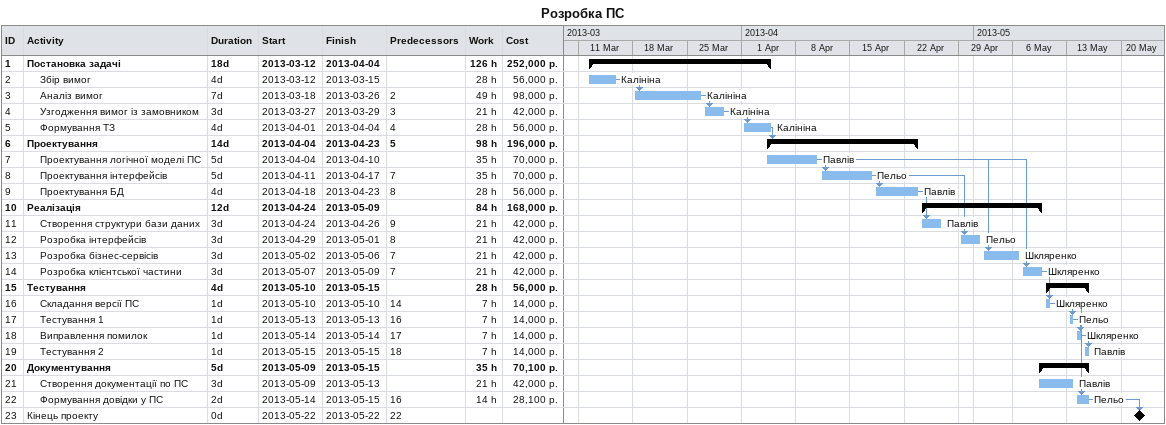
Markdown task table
Розробка ПС

| ID | Level | Task | Duration | Start | Finish | Predecessors | Resources | Work (h) | Cost (р.) |
|---|---|---|---|---|---|---|---|---|---|
| 1 | 1 | **Постановка задачі** | 18d | 2013-03-12 | 2013-04-04 |  |  | 126 | 252000 |
| 2 | 2 | Збір вимог | 4d | 2013-03-12 | 2013-03-15 |  | Калініна | 28 | 56000 |
| 3 | 2 | Аналіз вимог | 7d | 2013-03-18 | 2013-03-26 | 2 | Калініна | 49 | 98000 |
| 4 | 2 | Узгодження вимог із замовником | 3d | 2013-03-27 | 2013-03-29 | 3 | Калініна | 21 | 42000 |
| 5 | 2 | Формування ТЗ | 4d | 2013-04-01 | 2013-04-04 | 4 | Калініна | 28 | 56000 |
| 6 | 1 | **Проектування** | 14d | 2013-04-04 | 2013-04-23 | 5 |  | 98 | 196000 |
| 7 | 2 | Проектування логічної моделі ПС | 5d | 2013-04-04 | 2013-04-10 |  | Павлів | 35 | 70000 |
| 8 | 2 | Проектування інтерфейсів | 5d | 2013-04-11 | 2013-04-17 | 7 | Пельо | 35 | 70000 |
| 9 | 2 | Проектування БД | 4d | 2013-04-18 | 2013-04-23 | 8 | Павлів | 28 | 56000 |
| 10 | 1 | **Реалізація** | 12d | 2013-04-24 | 2013-05-09 |  |  | 84 | 168000 |
| 11 | 2 | Створення структури бази даних | 3d | 2013-04-24 | 2013-04-26 | 9 | Павлів | 21 | 42000 |
| 12 | 2 | Розробка інтерфейсів | 3d | 2013-04-29 | 2013-05-01 | 8 | Пельо | 21 | 42000 |
| 13 | 2 | Розробка бізнес-сервісів | 3d | 2013-05-02 | 2013-05-06 | 7 | Шкляренко | 21 | 42000 |
| 14 | 2 | Розробка клієнтської частини | 3d | 2013-05-07 | 2013-05-09 | 7 | Шкляренко | 21 | 42000 |
| 15 | 1 | **Тестування** | 4d | 2013-05-10 | 2013-05-15 |  |  | 28 | 56000 |
| 16 | 2 | Складання версії ПС | 1d | 2013-05-10 | 2013-05-10 | 14 | Шкляренко | 7 | 14000 |
| 17 | 2 | Тестування 1 | 1d | 2013-05-13 | 2013-05-13 | 16 | Пельо | 7 | 14000 |
| 18 | 2 | Виправлення помилок | 1d | 2013-05-14 | 2013-05-14 | 17 | Шкляренко | 7 | 14000 |
| 19 | 2 | Тестування 2 | 1d | 2013-05-15 | 2013-05-15 | 18 | Павлів | 7 | 14000 |
| 20 | 1 | **Документування** | 5d | 2013-05-09 | 2013-05-15 |  |  | 35 | 70100 |
| 21 | 2 | Створення документації по ПС | 3d | 2013-05-09 | 2013-05-13 |  | Павлів | 21 | 42000 |
| 22 | 2 | Формування довідки у ПС | 2d | 2013-05-14 | 2013-05-15 | 16 | Пельо | 14 | 28100 |
| 23 | 1 | Кінець проекту | 0d | 2013-05-22 | 2013-05-22 | 22 |  |  |  |
